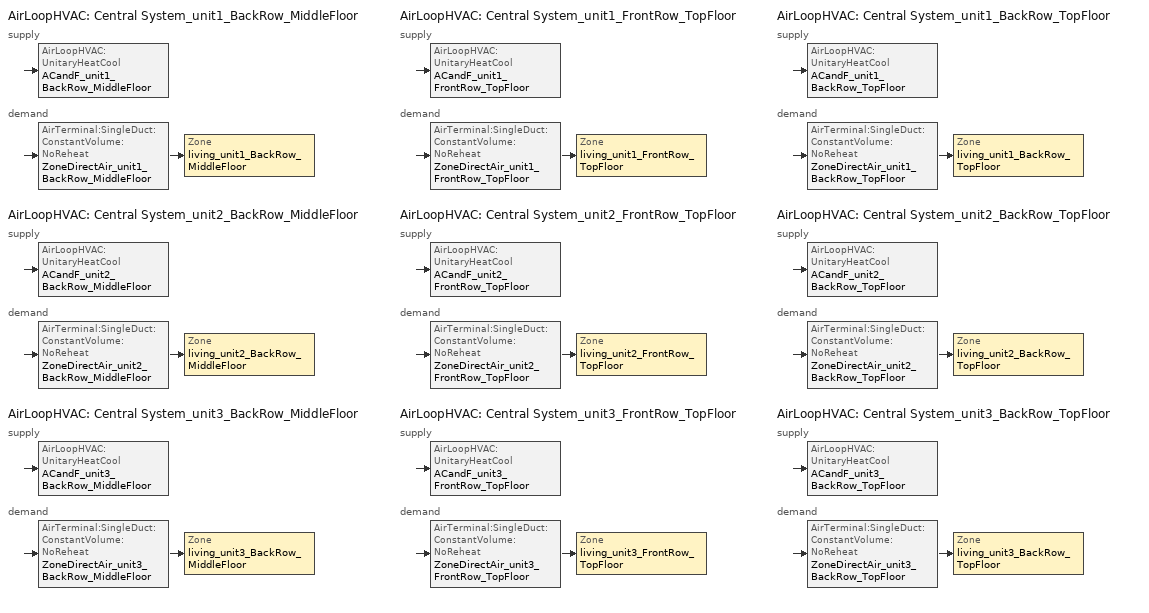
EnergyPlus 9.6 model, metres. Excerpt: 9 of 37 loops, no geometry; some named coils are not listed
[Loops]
AirLoopHVAC 'Central System_unit1_BackRow_MiddleFloor'
 supply: AirLoopHVAC:UnitaryHeatCool 'ACandF_unit1_BackRow_MiddleFloor'
 demand: AirTerminal:SingleDuct:ConstantVolume:NoReheat 'ZoneDirectAir_unit1_BackRow_MiddleFloor' > Zone 'living_unit1_BackRow_MiddleFloor'
AirLoopHVAC 'Central System_unit2_BackRow_MiddleFloor'
 supply: AirLoopHVAC:UnitaryHeatCool 'ACandF_unit2_BackRow_MiddleFloor'
 demand: AirTerminal:SingleDuct:ConstantVolume:NoReheat 'ZoneDirectAir_unit2_BackRow_MiddleFloor' > Zone 'living_unit2_BackRow_MiddleFloor'
AirLoopHVAC 'Central System_unit3_BackRow_MiddleFloor'
 supply: AirLoopHVAC:UnitaryHeatCool 'ACandF_unit3_BackRow_MiddleFloor'
 demand: AirTerminal:SingleDuct:ConstantVolume:NoReheat 'ZoneDirectAir_unit3_BackRow_MiddleFloor' > Zone 'living_unit3_BackRow_MiddleFloor'
AirLoopHVAC 'Central System_unit1_FrontRow_TopFloor'
 supply: AirLoopHVAC:UnitaryHeatCool 'ACandF_unit1_FrontRow_TopFloor'
 demand: AirTerminal:SingleDuct:ConstantVolume:NoReheat 'ZoneDirectAir_unit1_FrontRow_TopFloor' > Zone 'living_unit1_FrontRow_TopFloor'
AirLoopHVAC 'Central System_unit2_FrontRow_TopFloor'
 supply: AirLoopHVAC:UnitaryHeatCool 'ACandF_unit2_FrontRow_TopFloor'
 demand: AirTerminal:SingleDuct:ConstantVolume:NoReheat 'ZoneDirectAir_unit2_FrontRow_TopFloor' > Zone 'living_unit2_FrontRow_TopFloor'
AirLoopHVAC 'Central System_unit3_FrontRow_TopFloor'
 supply: AirLoopHVAC:UnitaryHeatCool 'ACandF_unit3_FrontRow_TopFloor'
 demand: AirTerminal:SingleDuct:ConstantVolume:NoReheat 'ZoneDirectAir_unit3_FrontRow_TopFloor' > Zone 'living_unit3_FrontRow_TopFloor'
AirLoopHVAC 'Central System_unit1_BackRow_TopFloor'
 supply: AirLoopHVAC:UnitaryHeatCool 'ACandF_unit1_BackRow_TopFloor'
 demand: AirTerminal:SingleDuct:ConstantVolume:NoReheat 'ZoneDirectAir_unit1_BackRow_TopFloor' > Zone 'living_unit1_BackRow_TopFloor'
AirLoopHVAC 'Central System_unit2_BackRow_TopFloor'
 supply: AirLoopHVAC:UnitaryHeatCool 'ACandF_unit2_BackRow_TopFloor'
 demand: AirTerminal:SingleDuct:ConstantVolume:NoReheat 'ZoneDirectAir_unit2_BackRow_TopFloor' > Zone 'living_unit2_BackRow_TopFloor'
AirLoopHVAC 'Central System_unit3_BackRow_TopFloor'
 supply: AirLoopHVAC:UnitaryHeatCool 'ACandF_unit3_BackRow_TopFloor'
 demand: AirTerminal:SingleDuct:ConstantVolume:NoReheat 'ZoneDirectAir_unit3_BackRow_TopFloor' > Zone 'living_unit3_BackRow_TopFloor'
[DesignSpecification:OutdoorAir] Outdoor Air Method=Flow/Zone; Outdoor Air Flow per Person=0; Outdoor Air Flow per Zone=0.0212376
SZ_DSOA_living_unit1_BackRow_MiddleFloor; SZ_DSOA_living_unit2_BackRow_MiddleFloor; SZ_DSOA_living_unit3_BackRow_MiddleFloor; SZ_DSOA_living_unit1_FrontRow_TopFloor; SZ_DSOA_living_unit2_FrontRow_TopFloor; SZ_DSOA_living_unit3_FrontRow_TopFloor; SZ_DSOA_living_unit1_BackRow_TopFloor; SZ_DSOA_living_unit2_BackRow_TopFloor; SZ_DSOA_living_unit3_BackRow_TopFloor
[Sizing:Zone] Zone Cooling Design Supply Air Temperature Input Method=SupplyAirTemperature; Zone Cooling Design Supply Air Temperature=12; Zone Heating Design Supply Air Temperature Input Method=SupplyAirTemperature; Zone Heating Design Supply Air Temperature=50; Zone Cooling Design Supply Air Humidity Ratio=0.0081; Zone Heating Design Supply Air Humidity Ratio=0.008; Cooling Design Air Flow Method=DesignDay; Cooling Minimum Air Flow per Zone Floor Area=0.000762; Heating Design Air Flow Method=DesignDay; Heating Maximum Air Flow per Zone Floor Area=0.002032; Heating Maximum Air Flow=0.141576; Heating Maximum Air Flow Fraction=0.3
Name | Design Specification Outdoor Air Object
living_unit1_BackRow_MiddleFloor | SZ_DSOA_living_unit1_BackRow_MiddleFloor
living_unit2_BackRow_MiddleFloor | SZ_DSOA_living_unit2_BackRow_MiddleFloor
living_unit3_BackRow_MiddleFloor | SZ_DSOA_living_unit3_BackRow_MiddleFloor
living_unit1_FrontRow_TopFloor | SZ_DSOA_living_unit1_FrontRow_TopFloor
living_unit2_FrontRow_TopFloor | SZ_DSOA_living_unit2_FrontRow_TopFloor
living_unit3_FrontRow_TopFloor | SZ_DSOA_living_unit3_FrontRow_TopFloor
living_unit1_BackRow_TopFloor | SZ_DSOA_living_unit1_BackRow_TopFloor
living_unit2_BackRow_TopFloor | SZ_DSOA_living_unit2_BackRow_TopFloor
living_unit3_BackRow_TopFloor | SZ_DSOA_living_unit3_BackRow_TopFloor
[Sizing:System] Type of Load to Size On=Sensible; Design Outdoor Air Flow Rate=autosize; Central Heating Maximum System Air Flow Ratio=1; Preheat Design Temperature=7; Preheat Design Humidity Ratio=0.008; Precool Design Temperature=11; Precool Design Humidity Ratio=0.008; Central Cooling Design Supply Air Temperature=12; Central Heating Design Supply Air Temperature=50; Type of Zone Sum to Use=NonCoincident; 100 Outdoor Air in Cooling=No; 100 Outdoor Air in Heating=No; Central Cooling Design Supply Air Humidity Ratio=0.008; Central Heating Design Supply Air Humidity Ratio=0.008; Cooling Supply Air Flow Rate Method=DesignDay; Heating Supply Air Flow Rate Method=DesignDay; Zone Maximum Outdoor Air Fraction=1; Cooling Design Capacity Method=CoolingDesignCapacity; Cooling Design Capacity=autosize; Heating Design Capacity Method=HeatingDesignCapacity; Heating Design Capacity=autosize; Central Cooling Capacity Control Method=OnOff
Central System_unit1_BackRow_MiddleFloor; Central System_unit2_BackRow_MiddleFloor; Central System_unit3_BackRow_MiddleFloor; Central System_unit1_FrontRow_TopFloor; Central System_unit2_FrontRow_TopFloor; Central System_unit3_FrontRow_TopFloor; Central System_unit1_BackRow_TopFloor; Central System_unit2_BackRow_TopFloor; Central System_unit3_BackRow_TopFloor
[ZoneControl:Thermostat] Control Type Schedule=zone_control_type; Control 1=thermostat_living Dual SP Control
Name | Zone or ZoneList
Zone Thermostat_unit1_BackRow_MiddleFloor | living_unit1_BackRow_MiddleFloor
Zone Thermostat_unit2_BackRow_MiddleFloor | living_unit2_BackRow_MiddleFloor
Zone Thermostat_unit3_BackRow_MiddleFloor | living_unit3_BackRow_MiddleFloor
Zone Thermostat_unit1_FrontRow_TopFloor | living_unit1_FrontRow_TopFloor
Zone Thermostat_unit2_FrontRow_TopFloor | living_unit2_FrontRow_TopFloor
Zone Thermostat_unit3_FrontRow_TopFloor | living_unit3_FrontRow_TopFloor
Zone Thermostat_unit1_BackRow_TopFloor | living_unit1_BackRow_TopFloor
Zone Thermostat_unit2_BackRow_TopFloor | living_unit2_BackRow_TopFloor
Zone Thermostat_unit3_BackRow_TopFloor | living_unit3_BackRow_TopFloor
[ThermostatSetpoint:DualSetpoint]
thermostat_living Dual SP Control: Heating Setpoint Temperature Schedule=heating_sch; Cooling Setpoint Temperature Schedule=cooling_sch
[ZoneHVAC:EnergyRecoveryVentilator] Availability Schedule=always_avail; Supply Air Flow Rate=0.0212376; Exhaust Air Flow Rate=0.0212376
Name | Heat Exchanger | Supply Air Fan | Exhaust Air Fan
ERV_unit1_BackRow_MiddleFloor | OA_Heat_Recovery_Unit1_BackRow_MiddleFloor | OASupplyFan_unit1_BackRow_MiddleFloor | OAExhaustFan_unit1_BackRow_MiddleFloor
ERV_unit2_BackRow_MiddleFloor | OA_Heat_Recovery_Unit2_BackRow_MiddleFloor | OASupplyFan_unit2_BackRow_MiddleFloor | OAExhaustFan_unit2_BackRow_MiddleFloor
ERV_unit3_BackRow_MiddleFloor | OA_Heat_Recovery_Unit3_BackRow_MiddleFloor | OASupplyFan_unit3_BackRow_MiddleFloor | OAExhaustFan_unit3_BackRow_MiddleFloor
ERV_unit1_FrontRow_TopFloor | OA_Heat_Recovery_Unit1_FrontRow_TopFloor | OASupplyFan_unit1_FrontRow_TopFloor | OAExhaustFan_unit1_FrontRow_TopFloor
ERV_unit2_FrontRow_TopFloor | OA_Heat_Recovery_Unit2_FrontRow_TopFloor | OASupplyFan_unit2_FrontRow_TopFloor | OAExhaustFan_unit2_FrontRow_TopFloor
ERV_unit3_FrontRow_TopFloor | OA_Heat_Recovery_Unit3_FrontRow_TopFloor | OASupplyFan_unit3_FrontRow_TopFloor | OAExhaustFan_unit3_FrontRow_TopFloor
ERV_unit1_BackRow_TopFloor | OA_Heat_Recovery_Unit1_BackRow_TopFloor | OASupplyFan_unit1_BackRow_TopFloor | OAExhaustFan_unit1_BackRow_TopFloor
ERV_unit2_BackRow_TopFloor | OA_Heat_Recovery_Unit2_BackRow_TopFloor | OASupplyFan_unit2_BackRow_TopFloor | OAExhaustFan_unit2_BackRow_TopFloor
ERV_unit3_BackRow_TopFloor | OA_Heat_Recovery_Unit3_BackRow_TopFloor | OASupplyFan_unit3_BackRow_TopFloor | OAExhaustFan_unit3_BackRow_TopFloor
[AirTerminal:SingleDuct:ConstantVolume:NoReheat] Availability Schedule=always_avail; Maximum Air Flow Rate=autosize
ZoneDirectAir_unit1_BackRow_MiddleFloor; ZoneDirectAir_unit2_BackRow_MiddleFloor; ZoneDirectAir_unit3_BackRow_MiddleFloor; ZoneDirectAir_unit1_FrontRow_TopFloor; ZoneDirectAir_unit2_FrontRow_TopFloor; ZoneDirectAir_unit3_FrontRow_TopFloor; ZoneDirectAir_unit1_BackRow_TopFloor; ZoneDirectAir_unit2_BackRow_TopFloor; ZoneDirectAir_unit3_BackRow_TopFloor
[Zone equipment]
living_unit1_BackRow_MiddleFloor: ZoneDirectAir_unit1_BackRow_MiddleFloor, Water Heater_unit1_BackRow_MiddleFloor, ERV_unit1_BackRow_MiddleFloor
living_unit2_BackRow_MiddleFloor: ZoneDirectAir_unit2_BackRow_MiddleFloor, Water Heater_unit2_BackRow_MiddleFloor, ERV_unit2_BackRow_MiddleFloor
living_unit3_BackRow_MiddleFloor: ZoneDirectAir_unit3_BackRow_MiddleFloor, Water Heater_unit3_BackRow_MiddleFloor, ERV_unit3_BackRow_MiddleFloor
living_unit1_FrontRow_TopFloor: ZoneDirectAir_unit1_FrontRow_TopFloor, Water Heater_unit1_FrontRow_TopFloor, ERV_unit1_FrontRow_TopFloor
living_unit2_FrontRow_TopFloor: ZoneDirectAir_unit2_FrontRow_TopFloor, Water Heater_unit2_FrontRow_TopFloor, ERV_unit2_FrontRow_TopFloor
living_unit3_FrontRow_TopFloor: ZoneDirectAir_unit3_FrontRow_TopFloor, Water Heater_unit3_FrontRow_TopFloor, ERV_unit3_FrontRow_TopFloor
living_unit1_BackRow_TopFloor: ZoneDirectAir_unit1_BackRow_TopFloor, Water Heater_unit1_BackRow_TopFloor, ERV_unit1_BackRow_TopFloor
living_unit2_BackRow_TopFloor: ZoneDirectAir_unit2_BackRow_TopFloor, Water Heater_unit2_BackRow_TopFloor, ERV_unit2_BackRow_TopFloor
living_unit3_BackRow_TopFloor: ZoneDirectAir_unit3_BackRow_TopFloor, Water Heater_unit3_BackRow_TopFloor, ERV_unit3_BackRow_TopFloor
[Fan:OnOff] Availability Schedule=always_avail
Name | Fan Total Efficiency | Pressure Rise | Maximum Flow Rate | Motor Efficiency | Motor In Airstream Fraction | EndUse Subcategory
Supply Fan_unit1_BackRow_MiddleFloor; Supply Fan_unit2_BackRow_MiddleFloor; Supply Fan_unit3_BackRow_MiddleFloor; Supply Fan_unit1_FrontRow_TopFloor; Supply Fan_unit2_FrontRow_TopFloor; Supply Fan_unit3_FrontRow_TopFloor; Supply Fan_unit1_BackRow_TopFloor; Supply Fan_unit2_BackRow_TopFloor; Supply Fan_unit3_BackRow_TopFloor | 0.377 | 400 | autosize | 0.65 | 1 | General
OASupplyFan_unit1_BackRow_MiddleFloor; OAExhaustFan_unit1_BackRow_MiddleFloor; OASupplyFan_unit2_BackRow_MiddleFloor; OAExhaustFan_unit2_BackRow_MiddleFloor; OASupplyFan_unit3_BackRow_MiddleFloor; OAExhaustFan_unit3_BackRow_MiddleFloor; OASupplyFan_unit1_FrontRow_TopFloor; OAExhaustFan_unit1_FrontRow_TopFloor; OASupplyFan_unit2_FrontRow_TopFloor; OAExhaustFan_unit2_FrontRow_TopFloor; OASupplyFan_unit3_FrontRow_TopFloor; OAExhaustFan_unit3_FrontRow_TopFloor; OASupplyFan_unit1_BackRow_TopFloor; OAExhaustFan_unit1_BackRow_TopFloor; OASupplyFan_unit2_BackRow_TopFloor; OAExhaustFan_unit2_BackRow_TopFloor; OASupplyFan_unit3_BackRow_TopFloor; OAExhaustFan_unit3_BackRow_TopFloor | 0.6 | 529.72 | 0.0212376 | 1 | 0 | Ventilation
[Coil:Cooling:DX:SingleSpeed] Availability Schedule=always_avail; Gross Rated Total Cooling Capacity=autosize; Gross Rated Sensible Heat Ratio=autosize; Gross Rated Cooling COP=3.97009; Rated Air Flow Rate=autosize; Total Cooling Capacity Function of Temperature Curve=Cool-Cap-FT; Total Cooling Capacity Function of Flow Fraction Curve=ConstantCubic; Energy Input Ratio Function of Temperature Curve=Cool-EIR-FT; Energy Input Ratio Function of Flow Fraction Curve=ConstantCubic; Part Load Fraction Correlation Curve=Cool-PLF-fPLR
DX Cooling Coil_unit1_BackRow_MiddleFloor; DX Cooling Coil_unit2_BackRow_MiddleFloor; DX Cooling Coil_unit3_BackRow_MiddleFloor; DX Cooling Coil_unit1_FrontRow_TopFloor; DX Cooling Coil_unit2_FrontRow_TopFloor; DX Cooling Coil_unit3_FrontRow_TopFloor; DX Cooling Coil_unit1_BackRow_TopFloor; DX Cooling Coil_unit2_BackRow_TopFloor; DX Cooling Coil_unit3_BackRow_TopFloor
[HeatExchanger:AirToAir:SensibleAndLatent] Availability Schedule=always_avail; Nominal Supply Air Flow Rate=0.0212376; Sensible Effectiveness at 100 Heating Air Flow=0.65; Latent Effectiveness at 100 Heating Air Flow=0; Sensible Effectiveness at 75 Heating Air Flow=0.65; Latent Effectiveness at 75 Heating Air Flow=0; Sensible Effectiveness at 100 Cooling Air Flow=0.65; Latent Effectiveness at 100 Cooling Air Flow=0; Sensible Effectiveness at 75 Cooling Air Flow=0.65; Latent Effectiveness at 75 Cooling Air Flow=0; Nominal Electric Power=0; Supply Air Outlet Temperature Control=No; Heat Exchanger Type=Plate; Frost Control Type=None; Threshold Temperature=-16.8333; Initial Defrost Time Fraction=0.083; Rate of Defrost Time Fraction Increase=0.0216; Economizer Lockout=No
OA_Heat_Recovery_Unit1_BackRow_MiddleFloor; OA_Heat_Recovery_Unit2_BackRow_MiddleFloor; OA_Heat_Recovery_Unit3_BackRow_MiddleFloor; OA_Heat_Recovery_Unit1_FrontRow_TopFloor; OA_Heat_Recovery_Unit2_FrontRow_TopFloor; OA_Heat_Recovery_Unit3_FrontRow_TopFloor; OA_Heat_Recovery_Unit1_BackRow_TopFloor; OA_Heat_Recovery_Unit2_BackRow_TopFloor; OA_Heat_Recovery_Unit3_BackRow_TopFloor
[AirLoopHVAC:UnitaryHeatCool] Availability Schedule=always_avail; Supply Air Fan Operating Mode Schedule=fan_cycle; Maximum Supply Air Temperature=80; Cooling Supply Air Flow Rate=autosize; Heating Supply Air Flow Rate=autosize; No Load Supply Air Flow Rate=0; Fan Placement=BlowThrough; Dehumidification Control Type=None
Name | Controlling Zone or Thermostat Location | Supply Fan | Heating Coil | Cooling Coil
ACandF_unit1_BackRow_MiddleFloor | living_unit1_BackRow_MiddleFloor | Supply Fan_unit1_BackRow_MiddleFloor | Main water Heating Coil_unit1_BackRow_MiddleFloor | DX Cooling Coil_unit1_BackRow_MiddleFloor
ACandF_unit2_BackRow_MiddleFloor | living_unit2_BackRow_MiddleFloor | Supply Fan_unit2_BackRow_MiddleFloor | Main water Heating Coil_unit2_BackRow_MiddleFloor | DX Cooling Coil_unit2_BackRow_MiddleFloor
ACandF_unit3_BackRow_MiddleFloor | living_unit3_BackRow_MiddleFloor | Supply Fan_unit3_BackRow_MiddleFloor | Main water Heating Coil_unit3_BackRow_MiddleFloor | DX Cooling Coil_unit3_BackRow_MiddleFloor
ACandF_unit1_FrontRow_TopFloor | living_unit1_FrontRow_TopFloor | Supply Fan_unit1_FrontRow_TopFloor | Main water Heating Coil_unit1_FrontRow_TopFloor | DX Cooling Coil_unit1_FrontRow_TopFloor
ACandF_unit2_FrontRow_TopFloor | living_unit2_FrontRow_TopFloor | Supply Fan_unit2_FrontRow_TopFloor | Main water Heating Coil_unit2_FrontRow_TopFloor | DX Cooling Coil_unit2_FrontRow_TopFloor
ACandF_unit3_FrontRow_TopFloor | living_unit3_FrontRow_TopFloor | Supply Fan_unit3_FrontRow_TopFloor | Main water Heating Coil_unit3_FrontRow_TopFloor | DX Cooling Coil_unit3_FrontRow_TopFloor
ACandF_unit1_BackRow_TopFloor | living_unit1_BackRow_TopFloor | Supply Fan_unit1_BackRow_TopFloor | Main water Heating Coil_unit1_BackRow_TopFloor | DX Cooling Coil_unit1_BackRow_TopFloor
ACandF_unit2_BackRow_TopFloor | living_unit2_BackRow_TopFloor | Supply Fan_unit2_BackRow_TopFloor | Main water Heating Coil_unit2_BackRow_TopFloor | DX Cooling Coil_unit2_BackRow_TopFloor
ACandF_unit3_BackRow_TopFloor | living_unit3_BackRow_TopFloor | Supply Fan_unit3_BackRow_TopFloor | Main water Heating Coil_unit3_BackRow_TopFloor | DX Cooling Coil_unit3_BackRow_TopFloor
[AirLoopHVAC] Design Supply Air Flow Rate=autosize
Central System_unit1_BackRow_MiddleFloor; Central System_unit2_BackRow_MiddleFloor; Central System_unit3_BackRow_MiddleFloor; Central System_unit1_FrontRow_TopFloor; Central System_unit2_FrontRow_TopFloor; Central System_unit3_FrontRow_TopFloor; Central System_unit1_BackRow_TopFloor; Central System_unit2_BackRow_TopFloor; Central System_unit3_BackRow_TopFloor
[Schedule:Compact]
zone_control_type: Through: 12/31, For: AllDays, Until 24:00, 4
always_avail: Through: 12/31, For: AllDays, Until: 24:00, 1
heating_sch: Through: 12/31, For: AllDays, Until: 17:00, 22, Until: 22:00, 22, Until: 24:00, 22
cooling_sch: Through: 12/31, For: AllDays, Until: 17:00, 22, Until: 22:00, 24, Until: 24:00, 22
fan_cycle: Through: 12/31, For: AllDays, Until: 24:00, 0
[Curve:Quadratic]
Cool-PLF-fPLR: Coefficient1 Constant=0.801414; Coefficient2 x=0.237447; Coefficient3 x2=-0.0393773; Minimum Value of x=0; Maximum Value of x=1; Minimum Curve Output=0.7; Maximum Curve Output=1
[Curve:Cubic]
ConstantCubic: Coefficient1 Constant=1; Coefficient2 x=0; Coefficient3 x2=0; Coefficient4 x3=0; Minimum Value of x=-100; Maximum Value of x=100
[Curve:Biquadratic] Minimum Value of x=-100; Maximum Value of x=100; Minimum Value of y=-100; Maximum Value of y=100
Name | Coefficient1 Constant | Coefficient2 x | Coefficient3 x2 | Coefficient4 y | Coefficient5 y2 | Coefficient6 xy
Cool-Cap-fT | 1.26489 | -0.035055 | 0.00211086 | -0.00152689 | -7.0308e-06 | -0.000469184
Cool-EIR-fT | 0.384024 | 0.0296967 | -0.00113293 | 0.00649067 | 0.000262699 | -0.000120722
